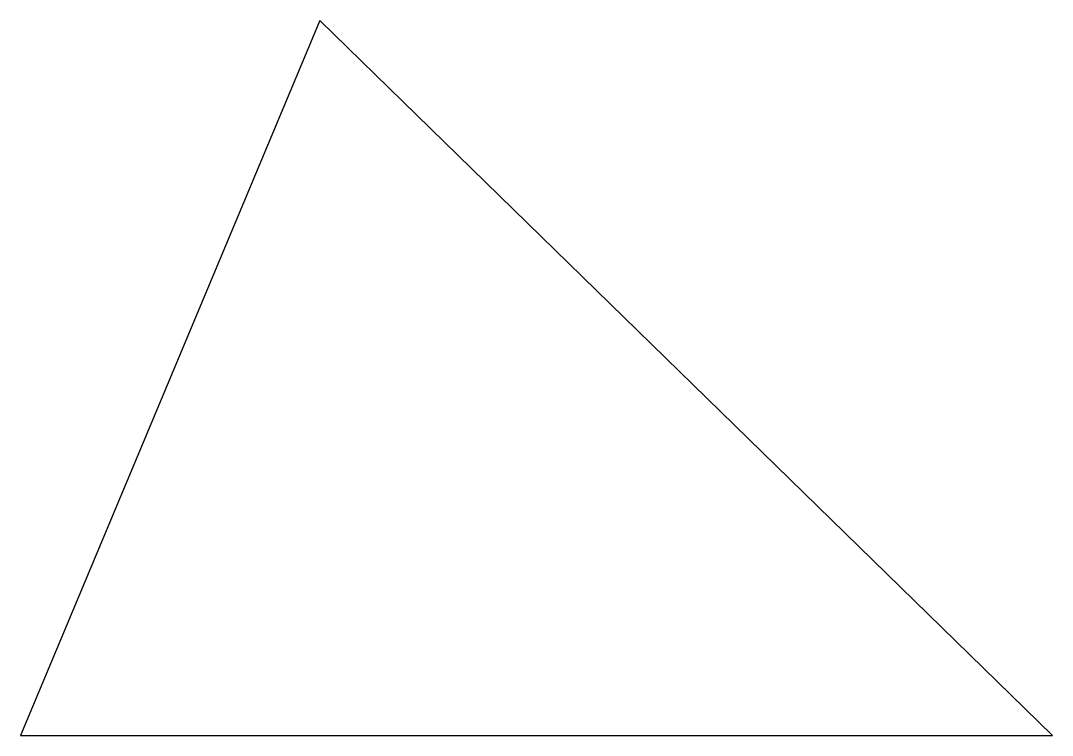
# Model space of a CAD drawing. Header units: millimetres. Extents: x -29.9 to 45.7, y -22.1 to 30.3.
import ezdxf

# ---------------------------------------------------------------- set-up
doc = ezdxf.new("R2010")
doc.units = ezdxf.units.MM

msp = doc.modelspace()

# ---------------------------------------------------------------- linework, layer by layer
at = {"color": 7, "linetype": 'Continuous', "lineweight": 25}
for p, q in [((-7.999, 30.32), (-29.933, -22.063)), ((45.674, -22.063), (-7.999, 30.32)), ((-29.933, -22.063), (45.674, -22.063))]:
    msp.add_line(p, q, dxfattribs=at)

doc.saveas('drawing.dxf')
